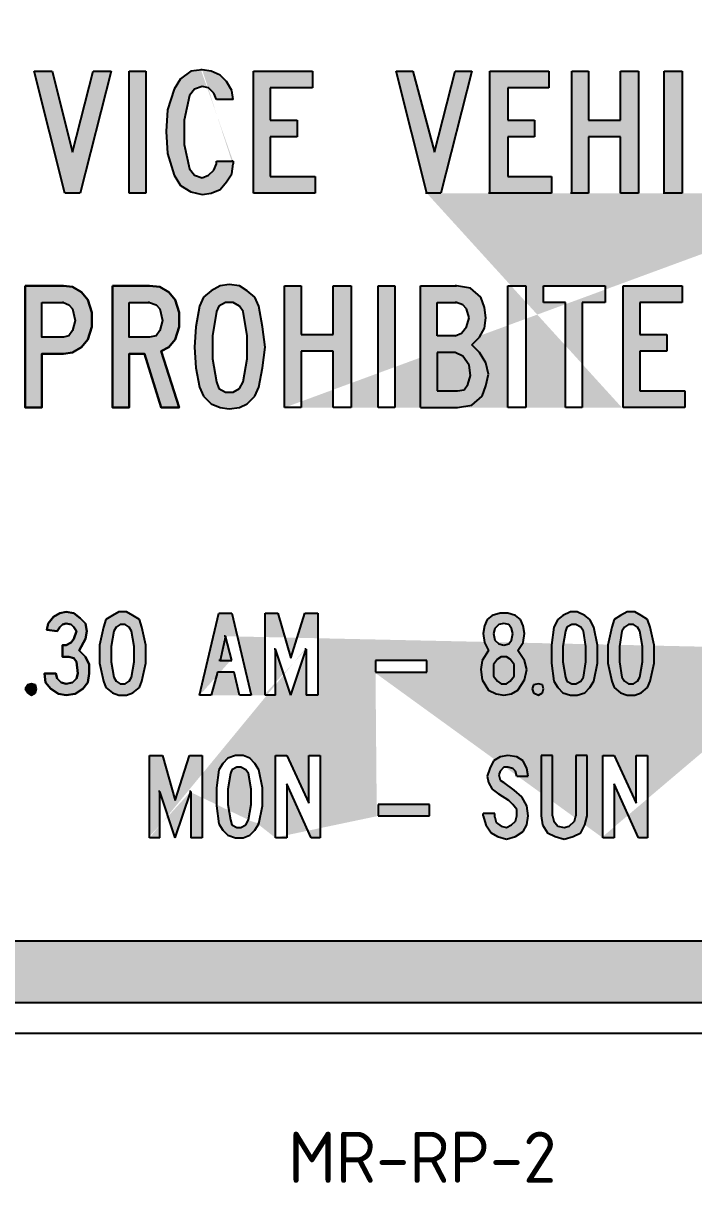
# Model space of a CAD drawing. Extents: x 175 to 265, y 152 to 265.
# Drawn here: x 201.7 to 234.5, y 152 to 208.6 of the extents above; entities that cross this region are included whole.
import ezdxf

# ---------------------------------------------------------------- set-up
doc = ezdxf.new("R2010")
doc.units = 0
doc.header["$MEASUREMENT"] = 0
doc.linetypes.add('CENTERX2', pattern=[101.6, 63.5, -12.7, 12.7, -12.7])
doc.layers.get('0').update_dxf_attribs({"linetype": 'CONTINUOUS'})
for name, color, linetype in [('L35', 3, 'CONTINUOUS'), ('T50', 7, 'CONTINUOUS'), ('TBLK25', 1, 'CONTINUOUS')]:
    doc.layers.add(name, color=color, linetype=linetype)
doc.styles.add('ISO', font='iso3098b.shx')

msp = doc.modelspace()

# ---------------------------------------------------------------- hatches: boundary and pattern name
at = {"layer": 'TBLK25', "linetype": 'CENTERX2'}
h = msp.add_hatch(color=256, dxfattribs=at)
edge = h.paths.add_edge_path(flags=16)
edge.add_line((179.533, 169.256), (179.533, 255.256))
edge.add_arc((185.033, 255.256), 5.5, 90, 180, ccw=False)
edge.add_line((185.033, 260.756), (255.033, 260.756))
edge.add_arc((255.033, 255.256), 5.5, 0, 90, ccw=False)
edge.add_line((260.533, 255.256), (260.533, 169.256))
edge.add_arc((255.033, 169.256), 5.5, -90, 0, ccw=False)
edge.add_line((255.033, 163.756), (185.033, 163.756))
edge.add_arc((185.033, 169.256), 5.5, 180, 270, ccw=False)
edge = h.paths.add_edge_path()
edge.add_line((176.533, 169.256), (176.533, 255.256))
edge.add_arc((185.033, 255.256), 8.5, 90, 180, ccw=False)
edge.add_line((185.033, 263.756), (255.033, 263.756))
edge.add_arc((255.033, 255.256), 8.5, 0, 90, ccw=False)
edge.add_line((263.533, 255.256), (263.533, 169.256))
edge.add_arc((255.033, 169.256), 8.5, -90, 0, ccw=False)
edge.add_line((255.033, 160.756), (185.033, 160.756))
edge.add_arc((185.033, 169.256), 8.5, 180, 270, ccw=False)
h = msp.add_hatch(color=256, dxfattribs=at)
h.paths.add_polyline_path([(204.502, 200.301), (203.749, 200.301), (202.244, 206.26), (203.122, 206.26), (204.125, 202.308), (205.129, 206.26), (206.007, 206.26)])
h.paths.add_polyline_path([(207.701, 200.301), (206.885, 200.301), (206.885, 206.26), (207.701, 206.26)])
h.paths.add_polyline_path([(215.98, 200.301), (212.97, 200.301), (212.97, 206.26), (215.855, 206.26), (215.855, 205.444), (213.785, 205.444), (213.785, 203.876), (215.102, 203.876), (215.102, 203.061), (213.785, 203.061), (213.785, 201.116), (215.98, 201.116)])
edge = h.paths.add_edge_path()
edge.add_line((203.749, 200.301), (203.686, 200.301))
edge.add_line((206.885, 200.301), (206.823, 200.301))
edge.add_line((212.97, 200.301), (212.907, 200.301))
h = msp.add_hatch(color=256, dxfattribs=at)
h.paths.add_polyline_path([(211.151, 201.869), (211.966, 201.869), (211.966, 201.744), (211.903, 201.242), (211.652, 200.866), (211.339, 200.489), (210.9, 200.301), (210.461, 200.238), (209.896, 200.364), (209.394, 200.677), (209.081, 201.179), (208.767, 202.245), (208.704, 203.312), (208.767, 204.378), (209.081, 205.382), (209.394, 205.883), (209.896, 206.26), (210.461, 206.323), (210.9, 206.26), (211.339, 206.072), (211.652, 205.758), (211.903, 205.319), (211.966, 204.88), (211.151, 204.88), (211.025, 205.193), (210.774, 205.444), (210.461, 205.507), (210.084, 205.382), (209.833, 205.068), (209.582, 203.876), (209.582, 202.685), (209.833, 201.493), (210.084, 201.179), (210.461, 201.054), (210.774, 201.179), (211.025, 201.43), (211.151, 201.744)])
edge = h.paths.add_edge_path(flags=16)
edge.add_line((211.966, 201.869), (211.903, 201.869))
edge.add_line((210.461, 206.323), (210.398, 206.323))
h = msp.add_hatch(color=256, dxfattribs=at)
h.paths.add_polyline_path([(222.127, 200.301), (221.437, 200.301), (219.932, 206.26), (220.747, 206.26), (221.814, 202.308), (222.817, 206.26), (223.633, 206.26)])
h.paths.add_polyline_path([(227.522, 200.301), (224.511, 200.301), (224.511, 206.26), (227.396, 206.26), (227.396, 205.444), (225.389, 205.444), (225.389, 203.876), (226.706, 203.876), (226.706, 203.061), (225.389, 203.061), (225.389, 201.116), (227.522, 201.116)])
h.paths.add_polyline_path([(229.341, 200.301), (228.525, 200.301), (228.525, 206.26), (229.341, 206.26), (229.341, 203.876), (230.909, 203.876), (230.909, 206.26), (231.787, 206.26), (231.787, 200.301), (230.909, 200.301), (230.909, 203.061), (229.341, 203.061)])
h.paths.add_polyline_path([(233.919, 200.301), (233.041, 200.301), (233.041, 206.26), (233.919, 206.26)])
h.paths.add_polyline_path([(242.136, 200.301), (239.188, 200.301), (239.188, 206.26), (240.004, 206.26), (240.004, 201.116), (242.136, 201.116)])
h.paths.add_polyline_path([(246.025, 200.301), (243.014, 200.301), (243.014, 206.26), (245.9, 206.26), (245.9, 205.444), (243.83, 205.444), (243.83, 203.876), (245.147, 203.876), (245.147, 203.061), (243.83, 203.061), (243.83, 201.116), (246.025, 201.116)])
h.paths.add_polyline_path([(215.29, 189.826), (214.475, 189.826), (214.475, 195.785), (215.29, 195.785), (215.29, 193.401), (216.858, 193.401), (216.858, 195.785), (217.737, 195.785), (217.737, 189.826), (216.858, 189.826), (216.858, 192.586), (215.29, 192.586)])
h.paths.add_polyline_path([(219.869, 189.826), (219.054, 189.826), (219.054, 195.785), (219.869, 195.785)])
h.paths.add_polyline_path([(226.267, 189.826), (225.389, 189.826), (225.389, 195.785), (226.267, 195.785)])
h.paths.add_polyline_path([(229.027, 189.826), (228.212, 189.826), (228.212, 194.969), (227.145, 194.969), (227.145, 195.785), (230.156, 195.785), (230.156, 194.969), (229.027, 194.969)])
h.paths.add_polyline_path([(234.045, 189.826), (231.034, 189.826), (231.034, 195.785), (233.919, 195.785), (233.919, 194.969), (231.85, 194.969), (231.85, 193.401), (233.167, 193.401), (233.167, 192.586), (231.85, 192.586), (231.85, 190.641), (234.045, 190.641)])
edge = h.paths.add_edge_path()
edge.add_line((221.437, 200.301), (221.375, 200.301))
edge.add_line((224.511, 200.301), (224.448, 200.301))
edge.add_line((228.525, 200.301), (228.462, 200.301))
edge.add_line((233.041, 200.301), (232.979, 200.301))
edge.add_line((239.188, 200.301), (239.126, 200.301))
edge.add_line((243.014, 200.301), (242.952, 200.301))
edge.add_line((214.475, 189.826), (214.412, 189.826))
edge.add_line((219.054, 189.826), (218.991, 189.826))
edge.add_line((225.389, 189.826), (225.326, 189.826))
edge.add_line((228.212, 189.826), (228.149, 189.826))
edge.add_line((231.034, 189.826), (230.971, 189.826))
h = msp.add_hatch(color=256, dxfattribs=at)
h.paths.add_polyline_path([(204.878, 193.15), (205.066, 193.778), (205.066, 194.468), (204.878, 195.095), (204.564, 195.471), (204.125, 195.722), (203.686, 195.785), (201.805, 195.785), (201.805, 189.826), (202.62, 189.826), (202.62, 192.46), (203.686, 192.46), (204.125, 192.523), (204.564, 192.774)])
h.paths.add_polyline_path([(202.62, 193.276), (202.62, 194.969), (203.686, 194.969), (203.937, 194.844), (204.125, 194.656), (204.251, 194.091), (204.125, 193.59), (203.937, 193.339), (203.686, 193.276)], flags=16)
h = msp.add_hatch(color=256, dxfattribs=at)
h.paths.add_polyline_path([(209.332, 193.778), (209.332, 194.468), (209.143, 195.095), (208.83, 195.471), (208.391, 195.722), (207.889, 195.785), (206.07, 195.785), (206.07, 189.826), (206.885, 189.826), (206.885, 192.46), (207.638, 192.46), (208.453, 189.826), (209.332, 189.826), (208.453, 192.586), (208.83, 192.774), (209.143, 193.15)])
h.paths.add_polyline_path([(208.202, 193.339), (207.889, 193.276), (206.885, 193.276), (206.885, 194.969), (207.889, 194.969), (208.202, 194.844), (208.391, 194.656), (208.516, 194.091), (208.391, 193.59)], flags=16)
h = msp.add_hatch(color=256, dxfattribs=at)
h.paths.add_polyline_path([(212.28, 190.767), (212.468, 191.081), (212.656, 192.21), (212.656, 193.339), (212.468, 194.53), (212.28, 194.781), (211.966, 194.969), (211.59, 194.969), (211.276, 194.781), (211.151, 194.53), (210.962, 193.339), (210.962, 192.21), (211.151, 191.081), (211.276, 190.767), (211.59, 190.579), (211.966, 190.579)], flags=16)
h.paths.add_polyline_path([(213.032, 190.391), (213.22, 190.83), (213.409, 191.771), (213.534, 192.774), (213.409, 193.778), (213.22, 194.781), (213.032, 195.22), (212.656, 195.534), (212.28, 195.785), (211.778, 195.848), (211.339, 195.785), (210.9, 195.534), (210.523, 195.22), (210.335, 194.781), (210.147, 193.778), (210.084, 192.774), (210.147, 191.771), (210.335, 190.83), (210.523, 190.391), (210.9, 190.014), (211.339, 189.826), (211.778, 189.763), (212.28, 189.826), (212.656, 190.014)])
h = msp.add_hatch(color=256, dxfattribs=at)
h.paths.add_polyline_path([(224.009, 192.523), (223.633, 192.9), (224.009, 193.276), (224.26, 193.715), (224.323, 194.217), (224.26, 194.719), (224.072, 195.22), (223.57, 195.659), (222.88, 195.785), (221.124, 195.785), (221.124, 189.826), (222.943, 189.826), (223.633, 189.952), (224.134, 190.391), (224.323, 190.892), (224.448, 191.457), (224.323, 192.021)])
edge = h.paths.add_edge_path(flags=16)
edge.add_line((222.88, 195.785), (222.817, 195.785))
edge.add_line((222.88, 195.785), (222.817, 195.785))
h.paths.add_polyline_path([(223.194, 192.335), (222.817, 192.523), (221.939, 192.523), (221.939, 190.641), (222.943, 190.641), (223.256, 190.704), (223.444, 190.955), (223.57, 191.394), (223.507, 191.896)], flags=16)
h.paths.add_polyline_path([(222.817, 193.339), (223.131, 193.464), (223.382, 193.778), (223.507, 194.217), (223.382, 194.656), (223.194, 194.844), (222.88, 194.969), (221.939, 194.969), (221.939, 193.339)], flags=16)
edge = h.paths.add_edge_path(flags=0)
edge.add_line((222.88, 194.969), (222.817, 194.969))
edge.add_line((222.88, 194.969), (222.817, 194.969))
edge = h.paths.add_edge_path(flags=0)
edge.add_line((222.817, 192.523), (222.755, 192.523))
for points in [[(204.753, 178.536), (204.815, 178.912), (204.753, 179.288), (204.502, 179.539), (204.188, 179.79), (203.812, 179.853), (203.498, 179.79), (203.185, 179.602), (202.934, 179.288), (202.871, 178.975), (203.373, 178.912), (203.498, 179.1), (203.624, 179.226), (203.812, 179.288), (204.063, 179.226), (204.188, 179.1), (204.314, 178.912), (204.188, 178.536), (204.063, 178.348), (203.812, 178.222), (203.624, 178.222), (203.624, 177.658), (203.937, 177.658), (204.188, 177.595), (204.314, 177.407), (204.376, 176.842), (204.314, 176.591), (204.125, 176.403), (203.812, 176.34), (203.561, 176.403), (203.373, 176.591), (203.31, 176.842), (202.745, 176.842), (202.808, 176.403), (203.059, 176.089), (203.435, 175.839), (203.812, 175.776), (204.251, 175.839), (204.627, 176.089), (204.878, 176.403), (204.941, 176.842), (204.941, 177.281), (204.753, 177.658), (204.439, 177.971)], [(202.306, 176.278), (202.118, 176.34), (201.93, 176.278), (201.805, 176.089), (201.93, 175.901), (202.118, 175.776), (202.306, 175.901), (202.369, 176.089)], [(227.584, 172.828), (227.02, 172.828), (227.02, 169.88), (227.082, 169.441), (227.333, 169.064), (227.71, 168.876), (228.149, 168.751), (228.588, 168.876), (228.964, 169.064), (229.152, 169.441), (229.278, 169.88), (229.278, 172.828), (228.713, 172.828), (228.713, 169.88), (228.651, 169.629), (228.4, 169.378), (228.149, 169.315), (227.835, 169.378), (227.647, 169.629), (227.584, 169.88)]]:
    msp.add_hatch(color=256, dxfattribs=at).paths.add_polyline_path(points)
h = msp.add_hatch(color=256, dxfattribs=at)
h.paths.add_polyline_path([(207.387, 176.152), (207.513, 176.466), (207.701, 177.344), (207.701, 178.222), (207.513, 179.1), (207.387, 179.477), (207.073, 179.665), (206.76, 179.853), (206.383, 179.853), (206.07, 179.665), (205.756, 179.477), (205.631, 179.1), (205.443, 178.222), (205.443, 177.344), (205.631, 176.466), (205.756, 176.152), (206.07, 175.901), (206.383, 175.776), (206.76, 175.776), (207.073, 175.901)])
h.paths.add_polyline_path([(206.885, 176.466), (207.011, 176.654), (207.136, 177.407), (207.136, 178.159), (207.011, 178.912), (206.885, 179.1), (206.697, 179.226), (206.446, 179.226), (206.258, 179.1), (206.133, 178.912), (206.007, 178.159), (206.007, 177.407), (206.133, 176.654), (206.258, 176.466), (206.446, 176.34), (206.697, 176.34)], flags=16)
h = msp.add_hatch(color=256, dxfattribs=at)
h.paths.add_polyline_path([(211.903, 177.469), (211.59, 178.661), (211.339, 177.469)], flags=16)
h.paths.add_polyline_path([(210.9, 175.776), (210.335, 175.776), (211.276, 179.79), (211.903, 179.79), (212.844, 175.776), (212.28, 175.776), (212.029, 176.905), (211.213, 176.905)])
h.paths.add_polyline_path([(214.036, 175.776), (213.534, 175.776), (213.534, 179.79), (214.161, 179.79), (214.789, 177.595), (215.478, 179.79), (216.106, 179.79), (216.106, 175.776), (215.541, 175.776), (215.541, 178.034), (214.789, 175.776), (214.036, 178.034)])
edge = h.paths.add_edge_path(flags=17)
edge.add_line((214.036, 178.034), (213.973, 178.034))
edge.add_line((214.036, 178.034), (213.973, 178.034))
edge = h.paths.add_edge_path(flags=17)
edge.add_line((215.541, 175.776), (215.478, 175.776))
edge.add_line((215.541, 175.776), (215.478, 175.776))
h.paths.add_polyline_path([(208.391, 168.813), (207.889, 168.813), (207.889, 172.828), (208.516, 172.828), (209.143, 170.632), (209.833, 172.828), (210.461, 172.828), (210.461, 168.813), (209.896, 168.813), (209.896, 171.072), (209.143, 168.813), (208.391, 171.072)])
edge = h.paths.add_edge_path(flags=17)
edge.add_line((208.391, 171.072), (208.328, 171.072))
edge.add_line((208.391, 171.072), (208.328, 171.072))
edge = h.paths.add_edge_path(flags=17)
edge.add_line((209.896, 168.813), (209.833, 168.813))
edge.add_line((209.896, 168.813), (209.833, 168.813))
h.paths.add_polyline_path([(212.593, 169.441), (212.719, 169.692), (212.844, 170.444), (212.844, 171.197), (212.719, 171.95), (212.593, 172.138), (212.342, 172.263), (212.154, 172.263), (211.903, 172.138), (211.84, 171.95), (211.715, 171.197), (211.715, 170.444), (211.84, 169.692), (211.903, 169.441), (212.154, 169.315), (212.342, 169.315)], flags=17)
h.paths.add_polyline_path([(213.032, 169.19), (213.22, 169.503), (213.409, 170.382), (213.409, 171.26), (213.22, 172.138), (213.032, 172.451), (212.781, 172.702), (212.468, 172.828), (212.091, 172.828), (211.715, 172.702), (211.464, 172.451), (211.276, 172.138), (211.151, 171.26), (211.151, 170.382), (211.276, 169.503), (211.464, 169.19), (211.715, 168.939), (212.091, 168.813), (212.468, 168.813), (212.781, 168.939)])
h.paths.add_polyline_path([(214.6, 168.813), (214.036, 168.813), (214.036, 172.828), (214.6, 172.828), (215.667, 170.507), (215.667, 172.828), (216.231, 172.828), (216.231, 168.813), (215.792, 168.813), (214.6, 171.448)])
h.paths.add_polyline_path([(219.054, 170.444), (219.054, 169.88), (221.563, 169.88), (221.563, 170.444)], flags=17)
h.paths.add_polyline_path([(218.928, 177.469), (218.928, 176.905), (221.437, 176.905), (221.437, 177.469)], flags=17)
h.paths.add_polyline_path([(230.595, 168.813), (230.031, 168.813), (230.031, 172.828), (230.595, 172.828), (231.661, 170.507), (231.661, 172.828), (232.226, 172.828), (232.226, 168.813), (231.787, 168.813), (230.595, 171.448)])
h.paths.add_polyline_path([(238.749, 175.776), (238.185, 175.776), (238.185, 179.79), (238.875, 179.79), (239.502, 177.595), (240.192, 179.79), (240.819, 179.79), (240.819, 175.776), (240.255, 175.776), (240.255, 178.034), (239.502, 175.776), (238.749, 178.034)])
edge = h.paths.add_edge_path(flags=17)
edge.add_line((238.749, 178.034), (238.686, 178.034))
edge.add_line((238.749, 178.034), (238.686, 178.034))
edge = h.paths.add_edge_path(flags=17)
edge.add_line((240.255, 175.776), (240.192, 175.776))
edge.add_line((240.255, 175.776), (240.192, 175.776))
edge = h.paths.add_edge_path()
edge.add_line((211.59, 178.661), (211.527, 178.661))
edge.add_line((211.339, 177.469), (211.276, 177.469))
edge.add_line((211.903, 177.469), (211.84, 177.469))
edge.add_line((210.335, 175.776), (210.272, 175.776))
edge.add_line((213.534, 175.776), (213.471, 175.776))
edge.add_line((215.541, 178.034), (215.478, 178.034))
edge.add_line((207.889, 168.813), (207.826, 168.813))
edge.add_line((209.896, 171.072), (209.833, 171.072))
edge.add_line((212.719, 169.692), (212.656, 169.692))
edge.add_line((213.22, 169.503), (213.158, 169.503))
edge.add_line((214.036, 168.813), (213.973, 168.813))
edge.add_line((219.054, 169.88), (218.991, 169.88))
edge.add_line((218.928, 176.905), (218.866, 176.905))
edge.add_line((230.031, 168.813), (229.968, 168.813))
edge.add_line((238.185, 175.776), (238.122, 175.776))
edge.add_line((240.255, 178.034), (240.192, 178.034))
h = msp.add_hatch(color=256, dxfattribs=at)
h.paths.add_polyline_path([(226.204, 177.469), (225.891, 177.971), (226.142, 178.348), (226.204, 178.787), (226.142, 179.163), (226.016, 179.477), (225.765, 179.665), (225.389, 179.79), (225.013, 179.79), (224.636, 179.665), (224.385, 179.477), (224.26, 179.163), (224.197, 178.787), (224.26, 178.348), (224.448, 177.971), (224.134, 177.469), (224.072, 177.03), (224.134, 176.529), (224.448, 176.027), (224.824, 175.839), (225.201, 175.776), (225.577, 175.839), (225.891, 176.027), (226.204, 176.529), (226.33, 177.03)])
h.paths.add_polyline_path([(225.326, 176.34), (225.514, 176.466), (225.703, 176.717), (225.703, 177.281), (225.514, 177.532), (225.326, 177.658), (225.075, 177.658), (224.887, 177.532), (224.699, 177.281), (224.699, 176.717), (224.887, 176.466), (225.075, 176.34)], flags=16)
h.paths.add_polyline_path([(225.452, 178.285), (225.577, 178.473), (225.64, 178.787), (225.577, 179.037), (225.452, 179.226), (225.201, 179.288), (224.95, 179.226), (224.762, 179.037), (224.699, 178.787), (224.762, 178.473), (224.95, 178.285), (225.201, 178.222)], flags=16)
h.paths.add_polyline_path([(227.082, 176.278), (226.894, 176.34), (226.643, 176.278), (226.581, 176.089), (226.643, 175.901), (226.894, 175.776), (227.082, 175.901), (227.145, 176.089)])
h = msp.add_hatch(color=256, dxfattribs=at)
h.paths.add_polyline_path([(229.403, 176.152), (229.591, 176.466), (229.78, 177.344), (229.78, 178.222), (229.591, 179.1), (229.403, 179.477), (229.152, 179.665), (228.776, 179.853), (228.462, 179.853), (228.086, 179.665), (227.835, 179.477), (227.647, 179.1), (227.522, 178.222), (227.522, 177.344), (227.647, 176.466), (227.835, 176.152), (228.086, 175.901), (228.462, 175.776), (228.776, 175.776), (229.152, 175.901)])
h.paths.add_polyline_path([(228.964, 176.466), (229.09, 176.654), (229.215, 177.407), (229.215, 178.159), (229.09, 178.912), (228.964, 179.1), (228.713, 179.226), (228.525, 179.226), (228.274, 179.1), (228.212, 178.912), (228.086, 178.159), (228.086, 177.407), (228.212, 176.654), (228.274, 176.466), (228.525, 176.34), (228.713, 176.34)], flags=16)
h.paths.add_polyline_path([(232.226, 176.152), (232.351, 176.466), (232.539, 177.344), (232.539, 178.222), (232.351, 179.1), (232.226, 179.477), (231.912, 179.665), (231.599, 179.853), (231.222, 179.853), (230.909, 179.665), (230.595, 179.477), (230.47, 179.1), (230.281, 178.222), (230.281, 177.344), (230.47, 176.466), (230.595, 176.152), (230.909, 175.901), (231.222, 175.776), (231.599, 175.776), (231.912, 175.901)])
h.paths.add_polyline_path([(231.724, 176.466), (231.85, 176.654), (231.975, 177.407), (231.975, 178.159), (231.85, 178.912), (231.724, 179.1), (231.536, 179.226), (231.285, 179.226), (231.097, 179.1), (230.971, 178.912), (230.846, 178.159), (230.846, 177.407), (230.971, 176.654), (231.097, 176.466), (231.285, 176.34), (231.536, 176.34)], flags=16)
h = msp.add_hatch(color=256, dxfattribs=at)
h.paths.add_polyline_path([(224.197, 169.88), (224.197, 170.005), (224.762, 170.005), (224.762, 169.817), (224.824, 169.566), (225.075, 169.378), (225.326, 169.315), (225.577, 169.441), (225.765, 169.629), (225.828, 169.88), (225.828, 170.193), (225.64, 170.444), (225.452, 170.632), (224.95, 170.946), (224.636, 171.197), (224.448, 171.511), (224.385, 171.824), (224.511, 172.201), (224.699, 172.577), (225.013, 172.765), (225.389, 172.828), (225.828, 172.765), (226.142, 172.577), (226.33, 172.201), (226.393, 171.824), (225.828, 171.824), (225.765, 172.075), (225.64, 172.201), (225.389, 172.263), (225.201, 172.263), (225.013, 172.075), (224.95, 171.887), (225.013, 171.636), (225.201, 171.511), (225.703, 171.134), (226.079, 170.821), (226.33, 170.382), (226.393, 169.88), (226.33, 169.441), (226.142, 169.127), (225.765, 168.876), (225.326, 168.751), (224.887, 168.876), (224.574, 169.064), (224.323, 169.441)])
edge = h.paths.add_edge_path(flags=16)
edge.add_line((225.389, 172.263), (225.326, 172.263))

# ---------------------------------------------------------------- linework, layer by layer
at = {"color": 3}
for p, q in [((203.749, 200.301), (202.244, 206.26)), ((202.244, 206.26), (203.122, 206.26)), ((203.122, 206.26), (204.125, 202.308)), ((204.125, 202.308), (205.129, 206.26)), ((206.007, 206.26), (204.502, 200.301)), ((205.129, 206.26), (206.007, 206.26)), ((206.885, 200.301), (206.885, 206.26)), ((206.885, 206.26), (207.701, 206.26)), ((207.701, 206.26), (207.701, 200.301)), ((209.896, 206.26), (209.394, 205.883)), ((210.461, 206.323), (209.896, 206.26)), ((210.461, 206.323), (210.398, 206.323)), ((210.9, 206.26), (210.461, 206.323)), ((211.339, 206.072), (210.9, 206.26)), ((212.97, 200.301), (212.97, 206.26)), ((212.97, 206.26), (215.855, 206.26)), ((215.855, 206.26), (215.855, 205.444)), ((221.437, 200.301), (219.932, 206.26)), ((219.932, 206.26), (220.747, 206.26)), ((220.747, 206.26), (221.814, 202.308)), ((221.814, 202.308), (222.817, 206.26)), ((223.633, 206.26), (222.127, 200.301)), ((222.817, 206.26), (223.633, 206.26)), ((224.511, 200.301), (224.511, 206.26)), ((224.511, 206.26), (227.396, 206.26)), ((227.396, 206.26), (227.396, 205.444)), ((228.525, 200.301), (228.525, 206.26)), ((228.525, 206.26), (229.341, 206.26)), ((229.341, 206.26), (229.341, 203.876)), ((230.909, 203.876), (230.909, 206.26)), ((230.909, 206.26), (231.787, 206.26)), ((231.787, 206.26), (231.787, 200.301)), ((233.041, 200.301), (233.041, 206.26)), ((233.041, 206.26), (233.919, 206.26)), ((233.919, 206.26), (233.919, 200.301)), ((209.394, 205.883), (209.081, 205.382)), ((211.652, 205.758), (211.339, 206.072)), ((211.903, 205.319), (211.652, 205.758)), ((209.081, 205.382), (208.767, 204.378)), ((209.833, 205.068), (209.582, 203.876)), ((210.084, 205.382), (209.833, 205.068)), ((210.461, 205.507), (210.084, 205.382)), ((210.774, 205.444), (210.461, 205.507)), ((211.025, 205.193), (210.774, 205.444)), ((211.151, 204.88), (211.025, 205.193)), ((211.966, 204.88), (211.903, 205.319)), ((215.855, 205.444), (213.785, 205.444)), ((213.785, 205.444), (213.785, 203.876)), ((227.396, 205.444), (225.389, 205.444)), ((225.389, 205.444), (225.389, 203.876)), ((211.966, 204.88), (211.151, 204.88)), ((208.767, 204.378), (208.704, 203.312)), ((209.582, 203.876), (209.582, 202.685)), ((213.785, 203.876), (215.102, 203.876)), ((215.102, 203.876), (215.102, 203.061)), ((225.389, 203.876), (226.706, 203.876)), ((226.706, 203.876), (226.706, 203.061)), ((229.341, 203.876), (230.909, 203.876)), ((208.704, 203.312), (208.767, 202.245)), ((215.102, 203.061), (213.785, 203.061)), ((213.785, 203.061), (213.785, 201.116)), ((226.706, 203.061), (225.389, 203.061)), ((225.389, 203.061), (225.389, 201.116)), ((230.909, 203.061), (229.341, 203.061)), ((229.341, 203.061), (229.341, 200.301)), ((230.909, 200.301), (230.909, 203.061)), ((208.767, 202.245), (209.081, 201.179)), ((209.582, 202.685), (209.833, 201.493)), ((211.025, 201.43), (211.151, 201.744)), ((211.151, 201.744), (211.151, 201.869)), ((211.151, 201.869), (211.966, 201.869)), ((211.966, 201.869), (211.903, 201.869)), ((211.903, 201.242), (211.966, 201.744)), ((211.966, 201.869), (211.966, 201.744)), ((209.081, 201.179), (209.394, 200.677)), ((209.833, 201.493), (210.084, 201.179)), ((210.084, 201.179), (210.461, 201.054)), ((210.461, 201.054), (210.774, 201.179)), ((210.774, 201.179), (211.025, 201.43)), ((211.652, 200.866), (211.903, 201.242)), ((213.785, 201.116), (215.98, 201.116)), ((215.98, 201.116), (215.98, 200.301)), ((225.389, 201.116), (227.522, 201.116)), ((227.522, 201.116), (227.522, 200.301)), ((209.394, 200.677), (209.896, 200.364)), ((211.339, 200.489), (211.652, 200.866)), ((204.502, 200.301), (203.749, 200.301)), ((207.701, 200.301), (206.885, 200.301)), ((209.896, 200.364), (210.461, 200.238)), ((210.461, 200.238), (210.9, 200.301)), ((210.9, 200.301), (211.339, 200.489)), ((215.98, 200.301), (212.97, 200.301)), ((221.437, 200.301), (221.375, 200.301)), ((222.127, 200.301), (221.437, 200.301)), ((224.511, 200.301), (224.448, 200.301)), ((227.522, 200.301), (224.511, 200.301)), ((228.525, 200.301), (228.462, 200.301)), ((229.341, 200.301), (228.525, 200.301)), ((231.787, 200.301), (230.909, 200.301)), ((233.041, 200.301), (232.979, 200.301)), ((233.919, 200.301), (233.041, 200.301)), ((203.686, 195.785), (203.624, 195.785)), ((203.686, 195.785), (203.624, 195.785)), ((207.889, 195.785), (207.826, 195.785)), ((207.889, 195.785), (207.826, 195.785)), ((210.9, 195.534), (210.523, 195.22)), ((211.339, 195.785), (210.9, 195.534)), ((211.778, 195.848), (211.339, 195.785)), ((212.28, 195.785), (211.778, 195.848)), ((212.656, 195.534), (212.28, 195.785)), ((213.032, 195.22), (212.656, 195.534)), ((214.475, 189.826), (214.475, 195.785)), ((214.475, 195.785), (215.29, 195.785)), ((215.29, 195.785), (215.29, 193.401)), ((216.858, 193.401), (216.858, 195.785)), ((216.858, 195.785), (217.737, 195.785)), ((217.737, 195.785), (217.737, 189.826)), ((219.054, 189.826), (219.054, 195.785)), ((219.054, 195.785), (219.869, 195.785)), ((219.869, 195.785), (219.869, 189.826)), ((221.124, 189.826), (221.124, 195.785)), ((221.124, 195.785), (222.88, 195.785)), ((222.88, 195.785), (222.817, 195.785)), ((222.88, 195.785), (222.817, 195.785)), ((223.57, 195.659), (222.88, 195.785)), ((224.072, 195.22), (223.57, 195.659)), ((225.389, 189.826), (225.389, 195.785)), ((225.389, 195.785), (226.267, 195.785)), ((226.267, 195.785), (226.267, 189.826)), ((227.145, 194.969), (227.145, 195.785)), ((227.145, 195.785), (230.156, 195.785)), ((230.156, 195.785), (230.156, 194.969)), ((231.034, 189.826), (231.034, 195.785)), ((231.034, 195.785), (233.919, 195.785)), ((233.919, 195.785), (233.919, 194.969)), ((203.686, 194.969), (203.624, 194.969)), ((203.686, 194.969), (203.624, 194.969)), ((207.889, 194.969), (207.826, 194.969)), ((207.889, 194.969), (207.826, 194.969)), ((210.523, 195.22), (210.335, 194.781)), ((211.59, 194.969), (211.276, 194.781)), ((211.966, 194.969), (211.59, 194.969)), ((212.28, 194.781), (211.966, 194.969)), ((213.22, 194.781), (213.032, 195.22)), ((221.939, 193.339), (221.939, 194.969)), ((221.939, 194.969), (222.88, 194.969)), ((222.88, 194.969), (222.817, 194.969)), ((222.88, 194.969), (222.817, 194.969)), ((223.194, 194.844), (222.88, 194.969)), ((224.26, 194.719), (224.072, 195.22)), ((228.212, 194.969), (227.145, 194.969)), ((228.212, 189.826), (228.212, 194.969)), ((230.156, 194.969), (229.027, 194.969)), ((229.027, 194.969), (229.027, 189.826)), ((233.919, 194.969), (231.85, 194.969)), ((231.85, 194.969), (231.85, 193.401)), ((210.335, 194.781), (210.147, 193.778)), ((211.151, 194.53), (210.962, 193.339)), ((211.276, 194.781), (211.151, 194.53)), ((212.468, 194.53), (212.28, 194.781)), ((212.656, 193.339), (212.468, 194.53)), ((213.409, 193.778), (213.22, 194.781)), ((223.382, 194.656), (223.194, 194.844)), ((223.507, 194.217), (223.382, 194.656)), ((224.323, 194.217), (224.26, 194.719)), ((210.147, 193.778), (210.084, 192.774)), ((213.534, 192.774), (213.409, 193.778)), ((223.131, 193.464), (223.382, 193.778)), ((223.382, 193.778), (223.507, 194.217)), ((224.26, 193.715), (224.323, 194.217)), ((210.962, 193.339), (210.962, 192.21)), ((212.656, 192.21), (212.656, 193.339)), ((215.29, 193.401), (216.858, 193.401)), ((222.817, 193.339), (221.939, 193.339)), ((222.817, 193.339), (223.131, 193.464)), ((223.633, 192.9), (224.009, 193.276)), ((224.009, 193.276), (224.26, 193.715)), ((231.85, 193.401), (233.167, 193.401)), ((233.167, 193.401), (233.167, 192.586)), ((210.084, 192.774), (210.147, 191.771)), ((213.409, 191.771), (213.534, 192.774)), ((224.009, 192.523), (223.633, 192.9)), ((210.962, 192.21), (211.151, 191.081)), ((212.468, 191.081), (212.656, 192.21)), ((216.858, 192.586), (215.29, 192.586)), ((215.29, 192.586), (215.29, 189.826)), ((216.858, 189.826), (216.858, 192.586)), ((222.817, 192.523), (221.939, 192.523)), ((221.939, 192.523), (221.939, 190.641)), ((222.817, 192.523), (222.755, 192.523)), ((223.194, 192.335), (222.817, 192.523)), ((223.507, 191.896), (223.194, 192.335)), ((224.323, 192.021), (224.009, 192.523)), ((233.167, 192.586), (231.85, 192.586)), ((231.85, 192.586), (231.85, 190.641)), ((210.147, 191.771), (210.335, 190.83)), ((213.22, 190.83), (213.409, 191.771)), ((223.57, 191.394), (223.507, 191.896)), ((224.448, 191.457), (224.323, 192.021)), ((211.151, 191.081), (211.276, 190.767)), ((212.28, 190.767), (212.468, 191.081)), ((223.256, 190.704), (223.444, 190.955)), ((223.444, 190.955), (223.57, 191.394)), ((224.323, 190.892), (224.448, 191.457)), ((210.335, 190.83), (210.523, 190.391)), ((210.523, 190.391), (210.9, 190.014)), ((211.276, 190.767), (211.59, 190.579)), ((211.59, 190.579), (211.966, 190.579)), ((211.966, 190.579), (212.28, 190.767)), ((212.656, 190.014), (213.032, 190.391)), ((213.032, 190.391), (213.22, 190.83)), ((221.939, 190.641), (222.943, 190.641)), ((222.943, 190.641), (223.256, 190.704)), ((223.633, 189.952), (224.134, 190.391)), ((224.134, 190.391), (224.323, 190.892)), ((231.85, 190.641), (234.045, 190.641)), ((234.045, 190.641), (234.045, 189.826)), ((210.9, 190.014), (211.339, 189.826)), ((211.339, 189.826), (211.778, 189.763)), ((211.778, 189.763), (212.28, 189.826)), ((212.28, 189.826), (212.656, 190.014)), ((215.29, 189.826), (214.475, 189.826)), ((217.737, 189.826), (216.858, 189.826)), ((219.869, 189.826), (219.054, 189.826)), ((221.124, 189.826), (222.943, 189.826)), ((222.943, 189.826), (223.633, 189.952)), ((226.267, 189.826), (225.389, 189.826)), ((229.027, 189.826), (228.212, 189.826)), ((234.045, 189.826), (231.034, 189.826)), ((206.07, 179.665), (205.756, 179.477)), ((206.383, 179.853), (206.07, 179.665)), ((206.76, 179.853), (206.383, 179.853)), ((207.073, 179.665), (206.76, 179.853)), ((207.387, 179.477), (207.073, 179.665)), ((210.335, 175.776), (211.276, 179.79)), ((211.276, 179.79), (211.903, 179.79)), ((211.903, 179.79), (212.844, 175.776)), ((213.534, 175.776), (213.534, 179.79)), ((213.534, 179.79), (214.161, 179.79)), ((214.161, 179.79), (214.789, 177.595)), ((214.789, 177.595), (215.478, 179.79)), ((215.478, 179.79), (216.106, 179.79)), ((216.106, 179.79), (216.106, 175.776)), ((224.636, 179.665), (224.385, 179.477)), ((225.013, 179.79), (224.636, 179.665)), ((225.389, 179.79), (225.013, 179.79)), ((225.765, 179.665), (225.389, 179.79)), ((226.016, 179.477), (225.765, 179.665)), ((228.086, 179.665), (227.835, 179.477)), ((228.462, 179.853), (228.086, 179.665)), ((228.776, 179.853), (228.462, 179.853)), ((229.152, 179.665), (228.776, 179.853)), ((229.403, 179.477), (229.152, 179.665)), ((230.909, 179.665), (230.595, 179.477)), ((231.222, 179.853), (230.909, 179.665)), ((231.599, 179.853), (231.222, 179.853)), ((231.912, 179.665), (231.599, 179.853)), ((232.226, 179.477), (231.912, 179.665)), ((205.631, 179.1), (205.443, 178.222)), ((205.756, 179.477), (205.631, 179.1)), ((206.258, 179.1), (206.133, 178.912)), ((206.446, 179.226), (206.258, 179.1)), ((206.697, 179.226), (206.446, 179.226)), ((206.885, 179.1), (206.697, 179.226)), ((207.011, 178.912), (206.885, 179.1)), ((207.513, 179.1), (207.387, 179.477)), ((207.701, 178.222), (207.513, 179.1)), ((224.26, 179.163), (224.197, 178.787)), ((224.385, 179.477), (224.26, 179.163)), ((224.762, 179.037), (224.699, 178.787)), ((224.95, 179.226), (224.762, 179.037)), ((225.201, 179.288), (224.95, 179.226)), ((225.452, 179.226), (225.201, 179.288)), ((225.577, 179.037), (225.452, 179.226)), ((225.64, 178.787), (225.577, 179.037)), ((226.142, 179.163), (226.016, 179.477)), ((226.204, 178.787), (226.142, 179.163)), ((227.647, 179.1), (227.522, 178.222)), ((227.835, 179.477), (227.647, 179.1)), ((228.274, 179.1), (228.212, 178.912)), ((228.525, 179.226), (228.274, 179.1)), ((228.713, 179.226), (228.525, 179.226)), ((228.964, 179.1), (228.713, 179.226)), ((229.09, 178.912), (228.964, 179.1)), ((229.591, 179.1), (229.403, 179.477)), ((229.78, 178.222), (229.591, 179.1)), ((230.47, 179.1), (230.281, 178.222)), ((230.595, 179.477), (230.47, 179.1)), ((231.097, 179.1), (230.971, 178.912)), ((231.285, 179.226), (231.097, 179.1)), ((231.536, 179.226), (231.285, 179.226)), ((231.724, 179.1), (231.536, 179.226)), ((231.85, 178.912), (231.724, 179.1)), ((232.351, 179.1), (232.226, 179.477)), ((232.539, 178.222), (232.351, 179.1)), ((206.133, 178.912), (206.007, 178.159)), ((207.136, 178.159), (207.011, 178.912)), ((211.59, 178.661), (211.339, 177.469)), ((211.59, 178.661), (211.527, 178.661)), ((211.903, 177.469), (211.59, 178.661)), ((224.197, 178.787), (224.26, 178.348)), ((224.699, 178.787), (224.762, 178.473)), ((224.762, 178.473), (224.95, 178.285)), ((225.452, 178.285), (225.577, 178.473)), ((225.577, 178.473), (225.64, 178.787)), ((226.142, 178.348), (226.204, 178.787)), ((228.212, 178.912), (228.086, 178.159)), ((229.215, 178.159), (229.09, 178.912)), ((230.971, 178.912), (230.846, 178.159)), ((231.975, 178.159), (231.85, 178.912)), ((205.443, 178.222), (205.443, 177.344)), ((206.007, 178.159), (206.007, 177.407)), ((207.136, 177.407), (207.136, 178.159)), ((207.701, 177.344), (207.701, 178.222)), ((214.036, 178.034), (213.973, 178.034)), ((214.036, 178.034), (213.973, 178.034)), ((214.789, 175.776), (214.036, 178.034)), ((214.036, 175.776), (214.036, 178.034)), ((214.789, 175.776), (215.541, 178.034)), ((215.541, 178.034), (215.478, 178.034)), ((215.541, 178.034), (215.541, 175.776)), ((224.448, 177.971), (224.134, 177.469)), ((224.26, 178.348), (224.448, 177.971)), ((224.95, 178.285), (225.201, 178.222)), ((225.201, 178.222), (225.452, 178.285)), ((225.891, 177.971), (226.142, 178.348)), ((226.204, 177.469), (225.891, 177.971)), ((227.522, 178.222), (227.522, 177.344)), ((228.086, 178.159), (228.086, 177.407)), ((229.215, 177.407), (229.215, 178.159)), ((229.78, 177.344), (229.78, 178.222)), ((230.281, 178.222), (230.281, 177.344)), ((230.846, 178.159), (230.846, 177.407)), ((231.975, 177.407), (231.975, 178.159)), ((232.539, 177.344), (232.539, 178.222)), ((203.937, 177.658), (203.875, 177.658)), ((203.937, 177.658), (203.875, 177.658)), ((205.443, 177.344), (205.631, 176.466)), ((206.007, 177.407), (206.133, 176.654)), ((207.011, 176.654), (207.136, 177.407)), ((207.513, 176.466), (207.701, 177.344)), ((211.339, 177.469), (211.276, 177.469)), ((211.339, 177.469), (211.903, 177.469)), ((211.903, 177.469), (211.84, 177.469)), ((221.437, 177.469), (218.928, 177.469)), ((218.928, 177.469), (218.928, 176.905)), ((221.437, 176.905), (221.437, 177.469)), ((224.134, 177.469), (224.072, 177.03)), ((224.887, 177.532), (224.699, 177.281)), ((225.075, 177.658), (224.887, 177.532)), ((225.326, 177.658), (225.075, 177.658)), ((225.514, 177.532), (225.326, 177.658)), ((225.703, 177.281), (225.514, 177.532)), ((226.33, 177.03), (226.204, 177.469)), ((227.522, 177.344), (227.647, 176.466)), ((228.086, 177.407), (228.212, 176.654)), ((229.09, 176.654), (229.215, 177.407)), ((229.591, 176.466), (229.78, 177.344)), ((230.281, 177.344), (230.47, 176.466)), ((230.846, 177.407), (230.971, 176.654)), ((231.85, 176.654), (231.975, 177.407)), ((232.351, 176.466), (232.539, 177.344)), ((211.213, 176.905), (210.9, 175.776)), ((212.029, 176.905), (211.213, 176.905)), ((212.28, 175.776), (212.029, 176.905)), ((218.928, 176.905), (221.437, 176.905)), ((224.072, 177.03), (224.134, 176.529)), ((224.699, 177.281), (224.699, 176.717)), ((225.703, 176.717), (225.703, 177.281)), ((226.204, 176.529), (226.33, 177.03)), ((201.93, 176.278), (201.805, 176.089)), ((202.118, 176.34), (201.93, 176.278)), ((202.306, 176.278), (202.118, 176.34)), ((202.369, 176.089), (202.306, 176.278)), ((205.631, 176.466), (205.756, 176.152)), ((206.133, 176.654), (206.258, 176.466)), ((206.258, 176.466), (206.446, 176.34)), ((206.446, 176.34), (206.697, 176.34)), ((206.697, 176.34), (206.885, 176.466)), ((206.885, 176.466), (207.011, 176.654)), ((207.387, 176.152), (207.513, 176.466)), ((224.134, 176.529), (224.448, 176.027)), ((224.699, 176.717), (224.887, 176.466)), ((224.887, 176.466), (225.075, 176.34)), ((225.075, 176.34), (225.326, 176.34)), ((225.326, 176.34), (225.514, 176.466)), ((225.514, 176.466), (225.703, 176.717)), ((225.891, 176.027), (226.204, 176.529)), ((226.643, 176.278), (226.581, 176.089)), ((226.894, 176.34), (226.643, 176.278)), ((227.082, 176.278), (226.894, 176.34)), ((227.145, 176.089), (227.082, 176.278)), ((227.647, 176.466), (227.835, 176.152)), ((228.212, 176.654), (228.274, 176.466)), ((228.274, 176.466), (228.525, 176.34)), ((228.525, 176.34), (228.713, 176.34)), ((228.713, 176.34), (228.964, 176.466)), ((228.964, 176.466), (229.09, 176.654)), ((229.403, 176.152), (229.591, 176.466)), ((230.47, 176.466), (230.595, 176.152)), ((230.971, 176.654), (231.097, 176.466)), ((231.097, 176.466), (231.285, 176.34)), ((231.285, 176.34), (231.536, 176.34)), ((231.536, 176.34), (231.724, 176.466)), ((231.724, 176.466), (231.85, 176.654)), ((232.226, 176.152), (232.351, 176.466)), ((201.805, 176.089), (201.93, 175.901)), ((201.93, 175.901), (202.118, 175.776)), ((202.118, 175.776), (202.306, 175.901)), ((202.306, 175.901), (202.369, 176.089)), ((205.756, 176.152), (206.07, 175.901)), ((206.07, 175.901), (206.383, 175.776)), ((206.383, 175.776), (206.76, 175.776)), ((206.76, 175.776), (207.073, 175.901)), ((207.073, 175.901), (207.387, 176.152)), ((210.9, 175.776), (210.335, 175.776)), ((212.844, 175.776), (212.28, 175.776)), ((214.036, 175.776), (213.534, 175.776)), ((216.106, 175.776), (215.541, 175.776)), ((224.448, 176.027), (224.824, 175.839)), ((224.824, 175.839), (225.201, 175.776)), ((225.201, 175.776), (225.577, 175.839)), ((225.577, 175.839), (225.891, 176.027)), ((226.581, 176.089), (226.643, 175.901)), ((226.643, 175.901), (226.894, 175.776)), ((226.894, 175.776), (227.082, 175.901)), ((227.082, 175.901), (227.145, 176.089)), ((227.835, 176.152), (228.086, 175.901)), ((228.086, 175.901), (228.462, 175.776)), ((228.462, 175.776), (228.776, 175.776)), ((228.776, 175.776), (229.152, 175.901)), ((229.152, 175.901), (229.403, 176.152)), ((230.595, 176.152), (230.909, 175.901)), ((230.909, 175.901), (231.222, 175.776)), ((231.222, 175.776), (231.599, 175.776)), ((231.599, 175.776), (231.912, 175.901)), ((231.912, 175.901), (232.226, 176.152)), ((207.889, 168.813), (207.889, 172.828)), ((207.889, 172.828), (208.516, 172.828)), ((208.516, 172.828), (209.143, 170.632)), ((209.143, 170.632), (209.833, 172.828)), ((209.833, 172.828), (210.461, 172.828)), ((210.461, 172.828), (210.461, 168.813)), ((212.091, 172.828), (211.715, 172.702)), ((212.468, 172.828), (212.091, 172.828)), ((212.781, 172.702), (212.468, 172.828)), ((214.036, 168.813), (214.036, 172.828)), ((214.036, 172.828), (214.6, 172.828)), ((214.6, 172.828), (215.667, 170.507)), ((215.667, 170.507), (215.667, 172.828)), ((215.667, 172.828), (216.231, 172.828)), ((216.231, 172.828), (216.231, 168.813)), ((225.389, 172.828), (225.013, 172.765)), ((225.828, 172.765), (225.389, 172.828)), ((227.02, 172.828), (227.02, 169.88)), ((227.584, 172.828), (227.02, 172.828)), ((227.584, 169.88), (227.584, 172.828)), ((229.278, 172.828), (228.713, 172.828)), ((228.713, 172.828), (228.713, 169.88)), ((229.278, 169.88), (229.278, 172.828)), ((230.031, 168.813), (230.031, 172.828)), ((230.031, 172.828), (230.595, 172.828)), ((230.595, 172.828), (231.661, 170.507)), ((231.661, 170.507), (231.661, 172.828)), ((231.661, 172.828), (232.226, 172.828)), ((232.226, 172.828), (232.226, 168.813)), ((211.464, 172.451), (211.276, 172.138)), ((211.715, 172.702), (211.464, 172.451)), ((212.154, 172.263), (211.903, 172.138)), ((212.342, 172.263), (212.154, 172.263)), ((212.593, 172.138), (212.342, 172.263)), ((213.032, 172.451), (212.781, 172.702)), ((213.22, 172.138), (213.032, 172.451)), ((224.699, 172.577), (224.511, 172.201)), ((225.013, 172.765), (224.699, 172.577)), ((225.201, 172.263), (225.013, 172.075)), ((225.389, 172.263), (225.201, 172.263)), ((225.389, 172.263), (225.326, 172.263)), ((225.64, 172.201), (225.389, 172.263)), ((226.142, 172.577), (225.828, 172.765)), ((226.33, 172.201), (226.142, 172.577)), ((211.276, 172.138), (211.151, 171.26)), ((211.84, 171.95), (211.715, 171.197)), ((211.903, 172.138), (211.84, 171.95)), ((212.719, 171.95), (212.593, 172.138)), ((212.844, 171.197), (212.719, 171.95)), ((213.409, 171.26), (213.22, 172.138)), ((224.511, 172.201), (224.385, 171.824)), ((224.385, 171.824), (224.448, 171.511)), ((225.013, 172.075), (224.95, 171.887)), ((224.95, 171.887), (225.013, 171.636)), ((225.765, 172.075), (225.64, 172.201)), ((225.828, 171.824), (225.765, 172.075)), ((225.828, 171.824), (226.393, 171.824)), ((226.393, 171.824), (226.33, 172.201)), ((211.151, 171.26), (211.151, 170.382)), ((211.715, 171.197), (211.715, 170.444)), ((212.844, 170.444), (212.844, 171.197)), ((213.409, 170.382), (213.409, 171.26)), ((215.792, 168.813), (214.6, 171.448)), ((214.6, 171.448), (214.6, 168.813)), ((224.448, 171.511), (224.636, 171.197)), ((224.636, 171.197), (224.95, 170.946)), ((225.013, 171.636), (225.201, 171.511)), ((225.703, 171.134), (225.201, 171.511)), ((226.079, 170.821), (225.703, 171.134)), ((231.787, 168.813), (230.595, 171.448)), ((230.595, 171.448), (230.595, 168.813)), ((208.391, 171.072), (208.328, 171.072)), ((208.391, 171.072), (208.328, 171.072)), ((209.143, 168.813), (208.391, 171.072)), ((208.391, 168.813), (208.391, 171.072)), ((209.143, 168.813), (209.896, 171.072)), ((209.896, 171.072), (209.833, 171.072)), ((209.896, 171.072), (209.896, 168.813)), ((225.452, 170.632), (224.95, 170.946)), ((225.64, 170.444), (225.452, 170.632)), ((226.33, 170.382), (226.079, 170.821)), ((211.151, 170.382), (211.276, 169.503)), ((211.715, 170.444), (211.84, 169.692)), ((212.719, 169.692), (212.844, 170.444)), ((213.22, 169.503), (213.409, 170.382)), ((221.563, 170.444), (219.054, 170.444)), ((219.054, 170.444), (219.054, 169.88)), ((221.563, 169.88), (221.563, 170.444)), ((224.762, 170.005), (224.197, 170.005)), ((224.197, 169.88), (224.197, 170.005)), ((224.762, 169.817), (224.762, 170.005)), ((225.828, 170.193), (225.64, 170.444)), ((225.828, 169.88), (225.828, 170.193)), ((226.393, 169.88), (226.33, 170.382)), ((211.276, 169.503), (211.464, 169.19)), ((211.84, 169.692), (211.903, 169.441)), ((211.903, 169.441), (212.154, 169.315)), ((212.342, 169.315), (212.593, 169.441)), ((212.593, 169.441), (212.719, 169.692)), ((213.032, 169.19), (213.22, 169.503)), ((213.22, 169.503), (213.158, 169.503)), ((219.054, 169.88), (221.563, 169.88)), ((224.197, 169.88), (224.323, 169.441)), ((224.323, 169.441), (224.574, 169.064)), ((224.762, 169.817), (224.824, 169.566)), ((224.824, 169.566), (225.075, 169.378)), ((225.326, 169.315), (225.577, 169.441)), ((225.577, 169.441), (225.765, 169.629)), ((225.765, 169.629), (225.828, 169.88)), ((226.142, 169.127), (226.33, 169.441)), ((226.33, 169.441), (226.393, 169.88)), ((227.02, 169.88), (227.082, 169.441)), ((227.082, 169.441), (227.333, 169.064)), ((227.584, 169.88), (227.647, 169.629)), ((227.647, 169.629), (227.835, 169.378)), ((228.4, 169.378), (228.651, 169.629)), ((228.651, 169.629), (228.713, 169.88)), ((228.964, 169.064), (229.152, 169.441)), ((229.152, 169.441), (229.278, 169.88)), ((208.391, 168.813), (207.889, 168.813)), ((210.461, 168.813), (209.896, 168.813)), ((211.464, 169.19), (211.715, 168.939)), ((211.715, 168.939), (212.091, 168.813)), ((212.091, 168.813), (212.468, 168.813)), ((212.154, 169.315), (212.342, 169.315)), ((212.468, 168.813), (212.781, 168.939)), ((212.781, 168.939), (213.032, 169.19)), ((214.6, 168.813), (214.036, 168.813)), ((216.231, 168.813), (215.792, 168.813)), ((224.574, 169.064), (224.887, 168.876)), ((224.887, 168.876), (225.326, 168.751)), ((225.075, 169.378), (225.326, 169.315)), ((225.326, 168.751), (225.765, 168.876)), ((225.765, 168.876), (226.142, 169.127)), ((227.333, 169.064), (227.71, 168.876)), ((227.71, 168.876), (228.149, 168.751)), ((227.835, 169.378), (228.149, 169.315)), ((228.149, 169.315), (228.4, 169.378)), ((228.149, 168.751), (228.588, 168.876)), ((228.588, 168.876), (228.964, 169.064)), ((230.595, 168.813), (230.031, 168.813)), ((232.226, 168.813), (231.787, 168.813))]:
    msp.add_line(p, q, dxfattribs=at)
for points in [[(201.805, 195.785), (203.686, 195.785), (204.125, 195.722), (204.564, 195.471), (204.878, 195.095), (205.066, 194.468), (205.066, 193.778), (204.878, 193.15), (204.564, 192.774), (204.125, 192.523), (203.686, 192.46), (202.62, 192.46), (202.62, 189.826), (201.805, 189.826)], [(206.07, 195.785), (207.889, 195.785), (208.391, 195.722), (208.83, 195.471), (209.143, 195.095), (209.332, 194.468), (209.332, 193.778), (209.143, 193.15), (208.83, 192.774), (208.453, 192.586), (209.332, 189.826), (208.453, 189.826), (207.638, 192.46), (206.885, 192.46), (206.885, 189.826), (206.07, 189.826)], [(202.62, 194.969), (203.686, 194.969), (203.937, 194.844), (204.125, 194.656), (204.251, 194.091), (204.125, 193.59), (203.937, 193.339), (203.686, 193.276), (202.62, 193.276)], [(206.885, 194.969), (207.889, 194.969), (208.202, 194.844), (208.391, 194.656), (208.516, 194.091), (208.391, 193.59), (208.202, 193.339), (207.889, 193.276), (206.885, 193.276)], [(203.373, 178.912), (202.871, 178.975), (202.934, 179.288), (203.185, 179.602), (203.498, 179.79), (203.812, 179.853), (204.188, 179.79), (204.502, 179.539), (204.753, 179.288), (204.815, 178.912), (204.753, 178.536), (204.439, 177.971), (204.753, 177.658), (204.941, 177.281), (204.941, 176.842), (204.878, 176.403), (204.627, 176.089), (204.251, 175.839), (203.812, 175.776), (203.435, 175.839), (203.059, 176.089), (202.808, 176.403), (202.745, 176.842), (203.31, 176.842), (203.373, 176.591), (203.561, 176.403), (203.812, 176.34), (204.125, 176.403), (204.314, 176.591), (204.376, 176.842), (204.314, 177.407), (204.188, 177.595), (203.937, 177.658), (203.624, 177.658), (203.624, 178.222), (203.812, 178.222), (204.063, 178.348), (204.188, 178.536), (204.314, 178.912), (204.188, 179.1), (204.063, 179.226), (203.812, 179.288), (203.624, 179.226), (203.498, 179.1)]]:
    msp.add_lwpolyline(points, close=True, dxfattribs=at)
at = {"layer": 'L35'}
for p, q in [((255.033, 163.756), (185.033, 163.756)), ((255.033, 160.756), (185.033, 160.756)), ((255.033, 159.256), (185.033, 159.256))]:
    msp.add_line(p, q, dxfattribs=at)
at = {"layer": 'TBLK25', "linetype": 'CENTERX2'}
for points in [[(204.878, 193.15), (205.066, 193.778), (205.066, 194.468), (204.878, 195.095), (204.564, 195.471), (204.125, 195.722), (203.686, 195.785), (201.805, 195.785), (201.805, 189.826), (202.62, 189.826), (202.62, 192.46), (203.686, 192.46), (204.125, 192.523), (204.564, 192.774)], [(209.332, 193.778), (209.332, 194.468), (209.143, 195.095), (208.83, 195.471), (208.391, 195.722), (207.889, 195.785), (206.07, 195.785), (206.07, 189.826), (206.885, 189.826), (206.885, 192.46), (207.638, 192.46), (208.453, 189.826), (209.332, 189.826), (208.453, 192.586), (208.83, 192.774), (209.143, 193.15)], [(202.62, 193.276), (202.62, 194.969), (203.686, 194.969), (203.937, 194.844), (204.125, 194.656), (204.251, 194.091), (204.125, 193.59), (203.937, 193.339), (203.686, 193.276)], [(208.202, 193.339), (207.889, 193.276), (206.885, 193.276), (206.885, 194.969), (207.889, 194.969), (208.202, 194.844), (208.391, 194.656), (208.516, 194.091), (208.391, 193.59)], [(204.753, 178.536), (204.815, 178.912), (204.753, 179.288), (204.502, 179.539), (204.188, 179.79), (203.812, 179.853), (203.498, 179.79), (203.185, 179.602), (202.934, 179.288), (202.871, 178.975), (203.373, 178.912), (203.498, 179.1), (203.624, 179.226), (203.812, 179.288), (204.063, 179.226), (204.188, 179.1), (204.314, 178.912), (204.188, 178.536), (204.063, 178.348), (203.812, 178.222), (203.624, 178.222), (203.624, 177.658), (203.937, 177.658), (204.188, 177.595), (204.314, 177.407), (204.376, 176.842), (204.314, 176.591), (204.125, 176.403), (203.812, 176.34), (203.561, 176.403), (203.373, 176.591), (203.31, 176.842), (202.745, 176.842), (202.808, 176.403), (203.059, 176.089), (203.435, 175.839), (203.812, 175.776), (204.251, 175.839), (204.627, 176.089), (204.878, 176.403), (204.941, 176.842), (204.941, 177.281), (204.753, 177.658), (204.439, 177.971)]]:
    msp.add_lwpolyline(points, close=True, dxfattribs=at)

# ---------------------------------------------------------------- texts
at = {"layer": 'T50', "color": 1, "linetype": 'CENTERX2', "style": 'ISO'}
msp.add_text('MR-RP-2', height=2.5, dxfattribs=at).set_placement((214.664, 151.959))

doc.saveas('drawing.dxf')
